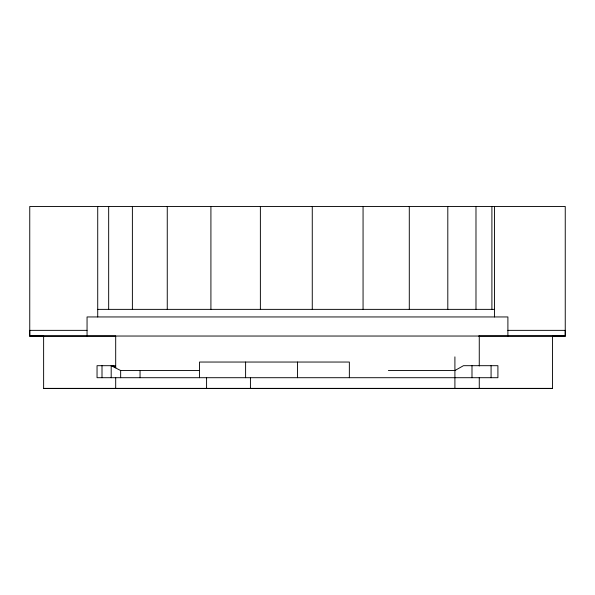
<?xml version="1.0" encoding="UTF-8"?>
<svg xmlns="http://www.w3.org/2000/svg" width="595" height="595" viewBox="0 0 595 595"><rect width="100%" height="100%" fill="white"/><g stroke="black" fill="none" stroke-linecap="round" stroke-linejoin="round"><path stroke-width="0.89" d="M478.722 336.004L552.502 335.952L552.51 388.409L43.628 388.409L43.621 335.848L29.75 336.034L29.75 206.458L565.25 206.458L565.25 336.034L29.75 336.034L29.75 330.359L86.996 330.359M552.51 335.952L565.25 336.034L565.25 330.359L507.877 330.359M29.75 336.034L115.341 336.004M97.721 309.37L494.475 309.37M115.497 365.687L97.044 365.687L97.044 377.706L497.911 377.706L497.911 365.687L463.453 365.687L454.907 370.529L388.371 370.529M111.191 377.706L111.191 365.687L120.651 370.529L199.236 370.529M552.502 388.409L43.628 388.409M565.213 336.034L552.457 335.937M112.745 365.687L115.794 367.301M507.899 336.034L507.899 316.949L87.056 316.949L87.056 336.034M494.475 206.458L494.475 316.949M491.901 206.458L491.901 309.37M491.083 365.687L491.083 377.706M479.265 336.034L479.265 365.985M479.265 377.706L479.265 388.542L115.69 388.542L115.69 377.706M475.985 206.458L475.985 309.37M471.991 365.687L471.991 377.706M454.907 356.866L454.907 388.542M447.804 206.458L447.804 309.37M409.293 206.458L409.293 309.37M363.062 206.458L363.062 309.37M349.354 377.706L349.354 362.043L199.511 362.043L199.511 377.706M312.271 206.458L312.271 309.37M297.478 362.043L297.478 377.706M260.379 206.458L260.379 309.37M250.428 377.706L250.428 388.542M245.601 362.043L245.601 377.706M210.913 206.458L210.913 309.37M206.584 377.706L206.584 388.542M167.262 206.458L167.262 309.37M140.048 370.529L140.048 377.706M132.388 206.458L132.388 309.37M120.651 370.529L120.651 377.706M115.69 336.034L115.69 367.807M108.669 206.458L108.669 309.37M102.005 365.687L102.005 377.706M97.721 206.458L97.721 316.949"/></g></svg>
